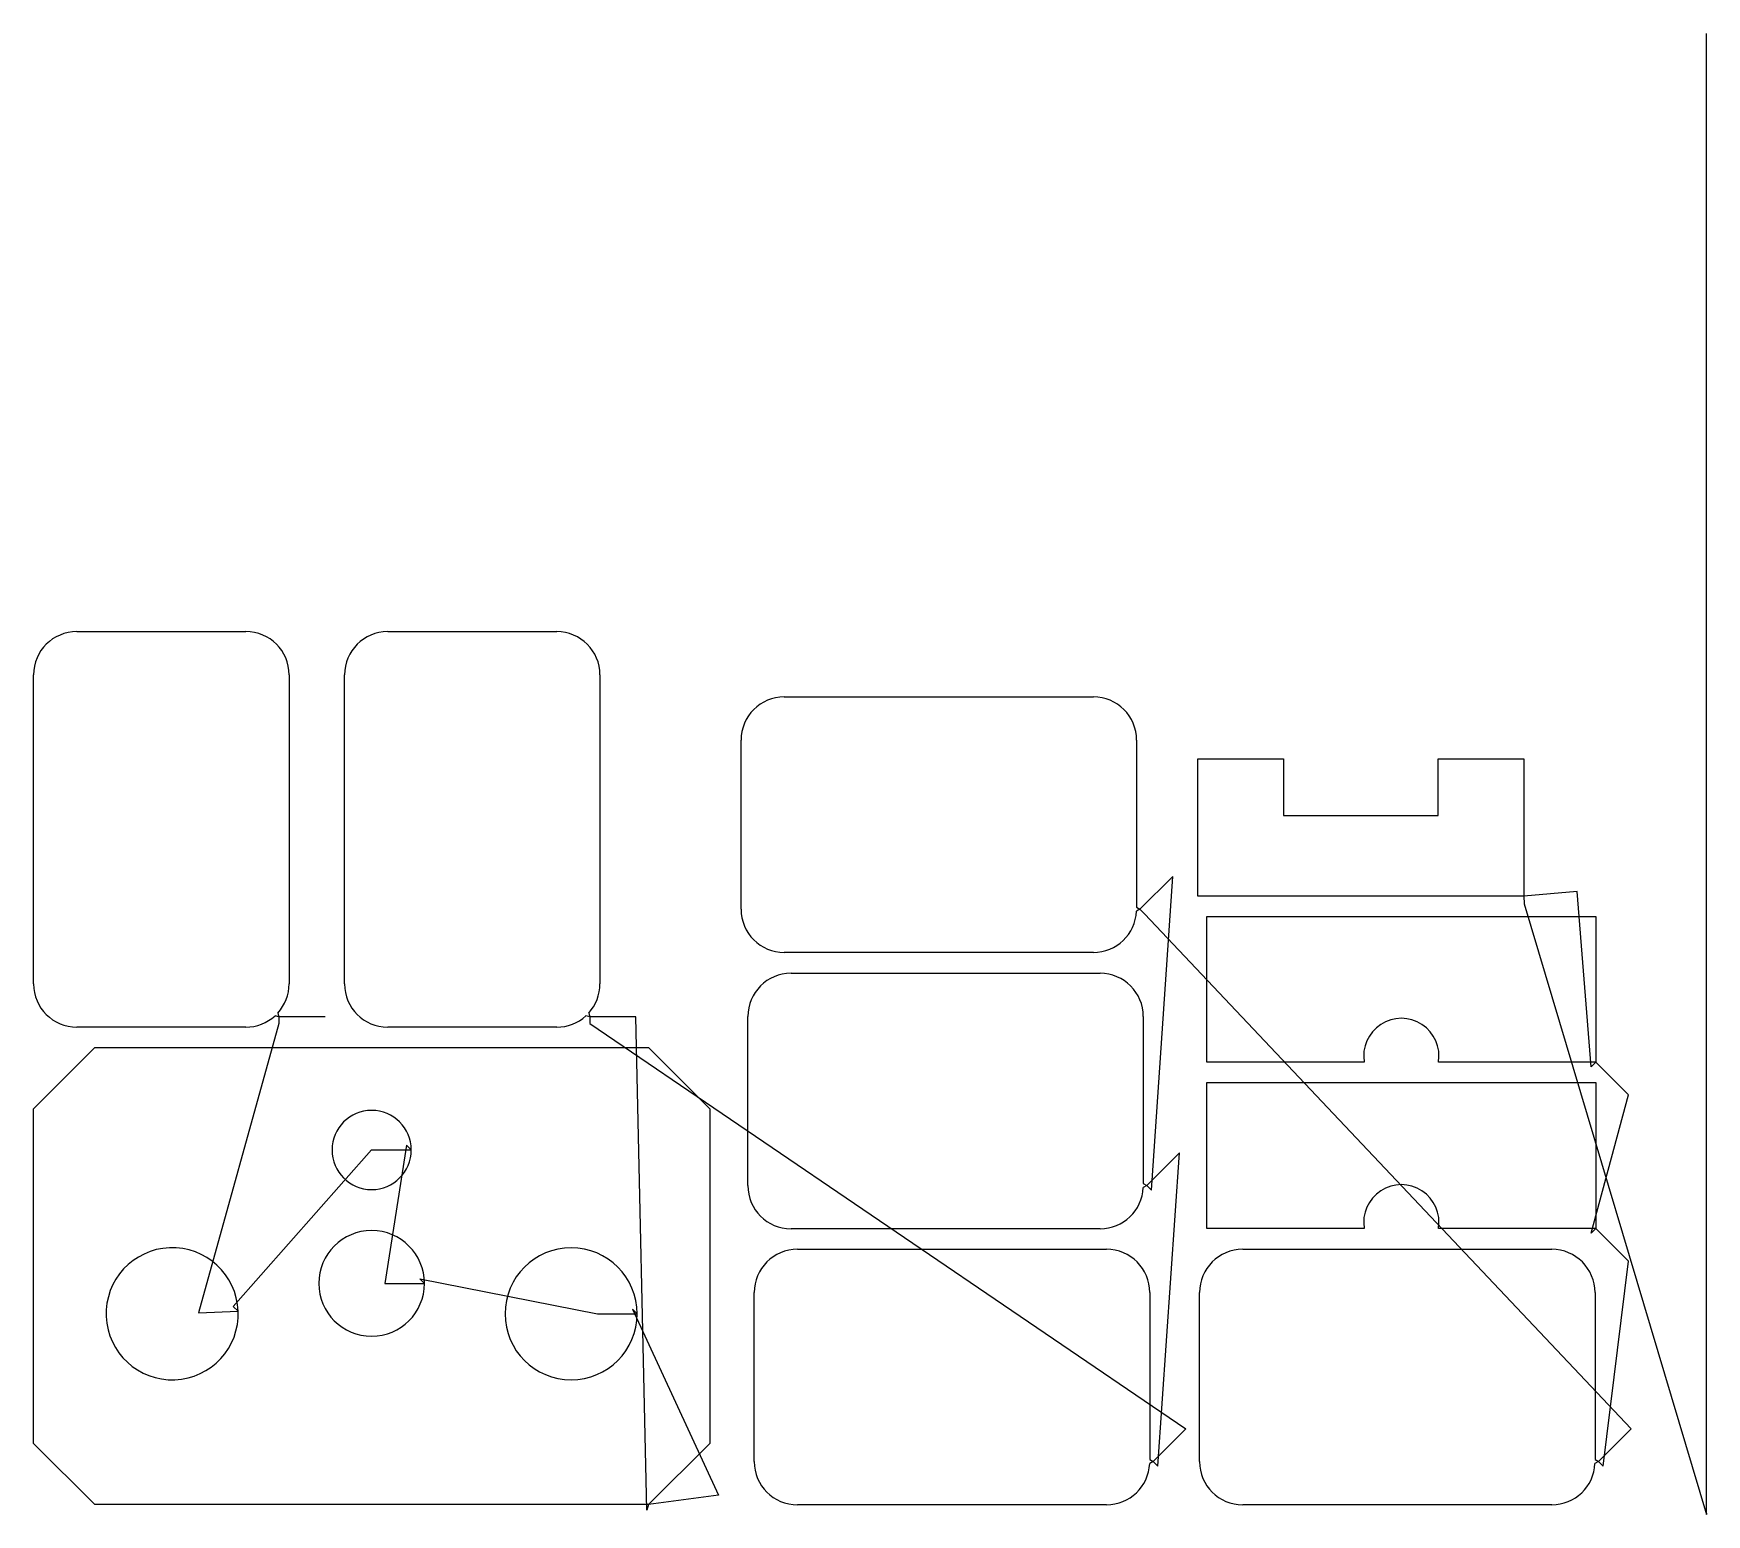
# Model space of a CAD drawing. Header units: metres. Extents: x 7 to 1274, y 721 to 1842.
import ezdxf

# ---------------------------------------------------------------- set-up
doc = ezdxf.new("R2010")
doc.units = ezdxf.units.M

msp = doc.modelspace()

# ---------------------------------------------------------------- linework, layer by layer
at = {"layer": 'TOOL_0'}
for p, q in [((1273.735, 1840.96), (1273.735, 1841.96)), ((1273.735, 721.784), (1273.735, 1840.96)), ((40.006, 1389.164), (168.006, 1389.164)), ((275.348, 1389.133), (403.348, 1389.133)), ((7.306, 1122.464), (7.306, 1356.464)), ((200.706, 1356.464), (200.706, 1122.464)), ((242.648, 1122.433), (242.648, 1356.433)), ((436.048, 1356.433), (436.048, 1122.433)), ((575.556, 1339.721), (809.556, 1339.721)), ((542.856, 1179.021), (542.856, 1307.021)), ((842.256, 1307.021), (842.256, 1180.521)), ((888.527, 1188.968), (888.527, 1292.968)), ((888.527, 1292.968), (953.527, 1292.968)), ((953.527, 1292.968), (953.527, 1249.968)), ((1070.527, 1249.968), (1070.527, 1292.968)), ((1070.527, 1292.968), (1135.527, 1292.968)), ((1135.527, 1292.968), (1135.527, 1188.968)), ((953.527, 1249.968), (1070.527, 1249.968)), ((869.587, 1203.739), (844.839, 1178.991)), ((853.486, 966.244), (869.587, 1203.739)), ((1175.731, 1192.354), (1135.527, 1188.968)), ((1186.361, 1059.68), (1175.731, 1192.354)), ((844.839, 1178.991), (842.222, 1177.521)), ((842.256, 1180.521), (844.839, 1178.991)), ((844.839, 1178.991), (848.375, 1175.455)), ((1135.527, 1188.968), (888.527, 1188.968)), ((1135.527, 1188.968), (1135.635, 1183.03)), ((1135.635, 1183.03), (1273.735, 720.784)), ((848.375, 1175.455), (1216.663, 785.573)), ((895.497, 1063.216), (895.497, 1173.616)), ((895.497, 1173.616), (1189.897, 1173.616)), ((1189.897, 1173.616), (1189.897, 1063.216)), ((809.556, 1146.321), (575.556, 1146.321)), ((580.667, 1130.51), (814.667, 1130.51)), ((168.006, 1089.764), (40.006, 1089.764)), ((192.942, 1092.527), (132.17, 873.563)), ((192.942, 1097.527), (190.043, 1098.305)), ((192.164, 1100.426), (192.942, 1097.527)), ((227.942, 1097.527), (192.942, 1097.527)), ((192.942, 1097.527), (192.942, 1092.527)), ((403.348, 1089.733), (275.348, 1089.733)), ((428.284, 1097.496), (425.385, 1098.274)), ((427.506, 1100.395), (428.284, 1097.496)), ((463.284, 1097.496), (428.284, 1097.496)), ((428.284, 1097.496), (428.284, 1092.496)), ((428.284, 1092.496), (879.555, 785.575)), ((471.532, 724.202), (463.284, 1097.496)), ((547.967, 969.81), (547.967, 1097.81)), ((847.367, 1097.81), (847.367, 971.31)), ((7.186, 1027.916), (53.529, 1074.259)), ((53.529, 1074.259), (472.843, 1074.259)), ((472.843, 1074.259), (519.186, 1027.916)), ((1014.587, 1063.216), (895.497, 1063.216)), ((1189.897, 1063.216), (1070.807, 1063.216)), ((1189.897, 1063.216), (1186.361, 1059.68)), ((1214.646, 1038.467), (1189.897, 1063.216)), ((895.498, 937.33), (895.498, 1047.73)), ((895.498, 1047.73), (1189.898, 1047.73)), ((1189.898, 1047.73), (1189.898, 937.33)), ((7.186, 774.602), (7.186, 1027.916)), ((519.186, 1027.916), (519.186, 774.602)), ((1186.362, 933.794), (1214.646, 1038.467)), ((158.471, 878.161), (263.187, 996.759)), ((263.187, 996.759), (293.187, 996.759)), ((289.651, 1000.295), (273.187, 895.759)), ((293.187, 996.759), (289.651, 1000.295)), ((874.699, 994.529), (849.95, 969.78)), ((858.342, 757.29), (874.699, 994.529)), ((849.95, 969.78), (847.333, 968.31)), ((847.367, 971.31), (849.95, 969.78)), ((849.95, 969.78), (853.486, 966.244)), ((1014.588, 937.33), (895.498, 937.33)), ((1189.898, 937.33), (1070.808, 937.33)), ((1189.898, 937.33), (1186.362, 933.794)), ((1214.647, 912.581), (1189.898, 937.33)), ((814.667, 937.11), (580.667, 937.11)), ((585.523, 921.556), (819.523, 921.556)), ((922.631, 921.554), (1156.631, 921.554)), ((1195.45, 757.288), (1214.647, 912.581)), ((303.187, 895.759), (299.651, 899.295)), ((299.651, 899.295), (434.187, 872.759)), ((273.187, 895.759), (303.187, 895.759)), ((552.823, 760.856), (552.823, 888.856)), ((852.223, 888.856), (852.223, 762.356)), ((889.931, 760.854), (889.931, 888.854)), ((1189.331, 888.854), (1189.331, 762.354)), ((132.17, 873.563), (162.146, 874.77)), ((162.146, 874.77), (158.471, 878.161)), ((464.187, 872.759), (460.651, 876.295)), ((460.651, 876.295), (525.688, 735.491)), ((434.187, 872.759), (464.187, 872.759)), ((879.555, 785.575), (854.806, 760.826)), ((1216.663, 785.573), (1191.914, 760.824)), ((53.529, 728.259), (7.186, 774.602)), ((519.186, 774.602), (472.843, 728.259)), ((854.806, 760.826), (852.189, 759.356)), ((852.223, 762.356), (854.806, 760.826)), ((854.806, 760.826), (858.342, 757.29)), ((1191.914, 760.824), (1189.297, 759.354)), ((1189.331, 762.354), (1191.914, 760.824)), ((1191.914, 760.824), (1195.45, 757.288)), ((525.688, 735.491), (472.843, 728.259)), ((472.843, 728.259), (53.529, 728.259)), ((472.843, 728.259), (471.532, 724.202)), ((819.523, 728.156), (585.523, 728.156)), ((1156.631, 728.154), (922.631, 728.154)), ((1273.735, 720.784), (1273.735, 721.784)), ((1273.735, 721.784), (1273.735, 720.784)), ((1273.735, 720.784), (1273.735, 721.784))]:
    msp.add_line(p, q, dxfattribs=at)
for centre, radius, start, end in [((40.006, 1356.464), 32.7, 90, 180), ((168.006, 1356.464), 32.7, 0, 90), ((275.348, 1356.433), 32.7, 90, 180), ((403.348, 1356.433), 32.7, 0, 90), ((575.556, 1307.021), 32.7, 90, 180), ((809.556, 1307.021), 32.7, 0, 90), ((575.556, 1179.021), 32.7, 180, 270), ((809.556, 1179.021), 32.7, 270, 357.370865), ((580.667, 1097.81), 32.7, 90, 180), ((814.667, 1097.81), 32.7, 0, 90), ((40.006, 1122.464), 32.7, 180, 270), ((168.006, 1122.464), 32.7, 317.627541, 0), ((275.348, 1122.433), 32.7, 180, 270), ((403.348, 1122.433), 32.7, 317.627541, 0), ((168.006, 1122.464), 32.7, 270, 312.369984), ((403.348, 1122.433), 32.7, 270, 312.369984), ((1042.697, 1067.916), 28.5, 350.507933, 189.492067), ((263.187, 996.759), 30, 0, 180), ((263.187, 996.759), 30, 180, 0), ((580.667, 969.81), 32.7, 180, 270), ((814.667, 969.81), 32.7, 270, 357.370865), ((1042.698, 942.03), 28.5, 350.507933, 189.492067), ((263.187, 895.759), 40, 0, 180), ((112.186, 872.758), 50, 2.306182, 182.305083), ((414.187, 872.759), 50, 0, 180), ((585.523, 888.856), 32.7, 90, 180), ((819.523, 888.856), 32.7, 0, 90), ((922.631, 888.854), 32.7, 90, 180), ((1156.631, 888.854), 32.7, 0, 90), ((263.187, 895.759), 40, 180, 0), ((112.187, 872.759), 50, 182.306182, 2.305083), ((414.187, 872.759), 50, 180, 0), ((585.523, 760.856), 32.7, 180, 270), ((922.631, 760.854), 32.7, 180, 270), ((819.523, 760.856), 32.7, 270, 357.370865), ((1156.631, 760.854), 32.7, 270, 357.370865)]:
    msp.add_arc(centre, radius, start, end, dxfattribs=at)

doc.saveas('drawing.dxf')
